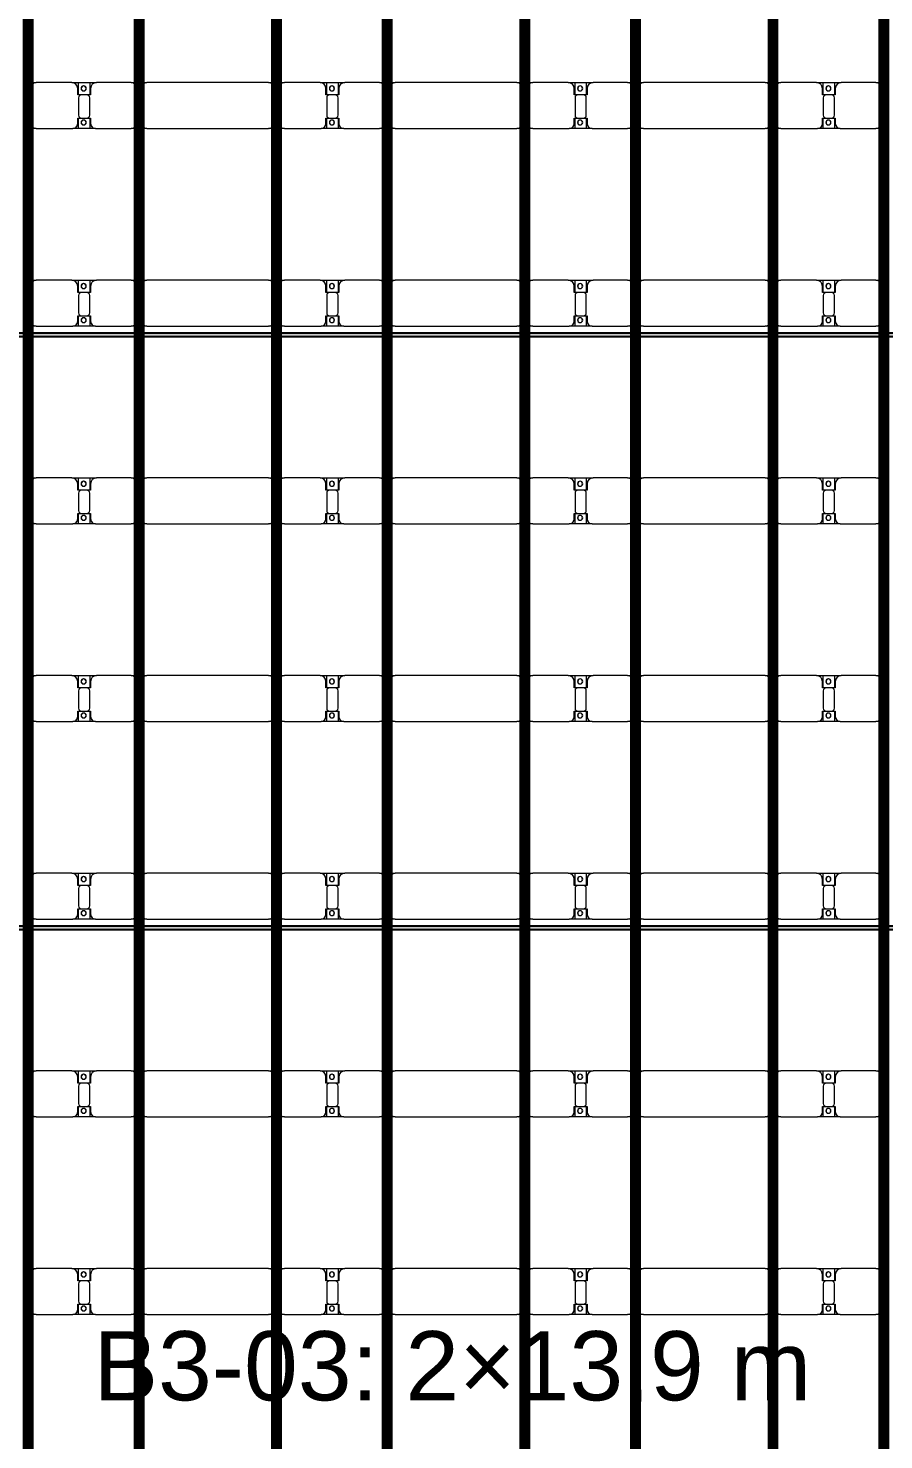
# Model space of a CAD drawing. Header units: millimetres. Extents: x 312848 to 517332, y -142134 to -35114.
# Drawn here: x 361675 to 370325, y -128827 to -114545 of the extents above; entities that cross this region are included whole.
import ezdxf

# ---------------------------------------------------------------- set-up
doc = ezdxf.new("R2010")
doc.units = ezdxf.units.MM
doc.layers.add('A-GENM', color=13, linetype='Continuous', lineweight=9)
doc.layers.add('S-BEAM', color=12, linetype='Continuous', lineweight=9)
doc.layers.add('GC-GHI CHU', color=2, linetype='Continuous')
doc.styles.add('GC_VN', font='arial.ttf')

# ---------------------------------------------------------------- blocks, each defined once
blk = doc.blocks.new('Dai phao do pin - DẢI PHAO ĐỠ PIN-V1-KHUNG KẾT CẤU BÈ PIN 3')
at = {"layer": 'A-GENM', "color": 7}
for p, q in [((33340, 242), (33400, 242)), ((33350, 192), (33350, -173)), ((33760, 242), (33400, 242)), ((33760, 242), (33942, 242)), ((33820, 118), (33820, 182)), ((33828, 242), (34010, 242)), ((33828, 118), (33828, 242)), ((33942, 242), (33942, 118)), ((33950, 182), (33950, 118)), ((34360, 242), (34010, 242)), ((34360, 242), (34420, 242)), ((34410, -173), (34410, 192)), ((34460, 242), (34520, 242)), ((34470, 192), (34470, -173)), ((35750, 242), (34520, 242)), ((35750, 242), (35810, 242)), ((35800, -173), (35800, 192)), ((35850, 242), (35910, 242)), ((35860, 192), (35860, -173)), ((36270, 242), (35910, 242)), ((36270, 242), (36452, 242)), ((36330, 118), (36330, 182)), ((36338, 242), (36520, 242)), ((36338, 118), (36338, 242)), ((36452, 242), (36452, 118)), ((36460, 182), (36460, 118)), ((36870, 242), (36520, 242)), ((36870, 242), (36930, 242)), ((36920, -173), (36920, 192)), ((36970, 242), (37030, 242)), ((36980, 192), (36980, -173)), ((38260, 242), (37030, 242)), ((38260, 242), (38320, 242)), ((38310, -173), (38310, 192)), ((38360, 242), (38420, 242)), ((38370, 192), (38370, -173)), ((38780, 242), (38420, 242)), ((38780, 242), (38962, 242)), ((38840, 118), (38840, 182)), ((38848, 242), (39030, 242)), ((38848, 118), (38848, 242)), ((38962, 242), (38962, 118)), ((38970, 182), (38970, 118)), ((39380, 242), (39030, 242)), ((39380, 242), (39440, 242)), ((39430, -173), (39430, 192)), ((39480, 242), (39540, 242)), ((39490, 192), (39490, -173)), ((40770, 242), (39540, 242)), ((40770, 242), (40830, 242)), ((40820, -173), (40820, 192)), ((40870, 242), (40930, 242)), ((40880, 192), (40880, -173)), ((41290, 242), (40930, 242)), ((41290, 242), (41472, 242)), ((41350, 118), (41350, 182)), ((41358, 242), (41540, 242)), ((41358, 118), (41358, 242)), ((41472, 242), (41472, 118)), ((41480, 182), (41480, 118)), ((41890, 242), (41540, 242)), ((41890, 242), (41950, 242)), ((41940, -173), (41940, 192)), ((33912, 118), (33820, 118)), ((33828, 88), (33828, -88)), ((33950, 118), (33858, 118)), ((33942, -88), (33942, 88)), ((36422, 118), (36330, 118)), ((36338, 88), (36338, -88)), ((36460, 118), (36368, 118)), ((36452, -88), (36452, 88)), ((38932, 118), (38840, 118)), ((38848, 88), (38848, -88)), ((38970, 118), (38878, 118)), ((38962, -88), (38962, 88)), ((41442, 118), (41350, 118)), ((41358, 88), (41358, -88)), ((41480, 118), (41388, 118)), ((41472, -88), (41472, 88)), ((33820, -173), (33820, -118)), ((33820, -118), (33912, -118)), ((33828, -223), (33828, -118)), ((33858, -118), (33950, -118)), ((33942, -118), (33942, -223)), ((33950, -118), (33950, -173)), ((36330, -173), (36330, -118)), ((36330, -118), (36422, -118)), ((36338, -223), (36338, -118)), ((36368, -118), (36460, -118)), ((36452, -118), (36452, -223)), ((36460, -118), (36460, -173)), ((38840, -173), (38840, -118)), ((38840, -118), (38932, -118)), ((38848, -223), (38848, -118)), ((38878, -118), (38970, -118)), ((38962, -118), (38962, -223)), ((38970, -118), (38970, -173)), ((41350, -173), (41350, -118)), ((41350, -118), (41442, -118)), ((41358, -223), (41358, -118)), ((41388, -118), (41480, -118)), ((41472, -118), (41472, -223)), ((41480, -118), (41480, -173)), ((33400, -223), (33340, -223)), ((33400, -223), (33770, -223)), ((33942, -223), (33770, -223)), ((34000, -223), (33828, -223)), ((34000, -223), (34360, -223)), ((34420, -223), (34360, -223)), ((34520, -223), (34460, -223)), ((34520, -223), (35750, -223)), ((35810, -223), (35750, -223)), ((35910, -223), (35850, -223)), ((35910, -223), (36280, -223)), ((36452, -223), (36280, -223)), ((36510, -223), (36338, -223)), ((36510, -223), (36870, -223)), ((36930, -223), (36870, -223)), ((37030, -223), (36970, -223)), ((37030, -223), (38260, -223)), ((38320, -223), (38260, -223)), ((38420, -223), (38360, -223)), ((38420, -223), (38790, -223)), ((38962, -223), (38790, -223)), ((39020, -223), (38848, -223)), ((39020, -223), (39380, -223)), ((39440, -223), (39380, -223)), ((39540, -223), (39480, -223)), ((39540, -223), (40770, -223)), ((40830, -223), (40770, -223)), ((40930, -223), (40870, -223)), ((40930, -223), (41300, -223)), ((41472, -223), (41300, -223)), ((41530, -223), (41358, -223)), ((41530, -223), (41890, -223)), ((41950, -223), (41890, -223))]:
    blk.add_line(p, q, dxfattribs=at)
for centre, radius, start, end in [((33400, 192), 50, 90, 180), ((33400, 192), 50, 135, 180), ((33760, 182), 60, 360, 90), ((33760, 182), 60, 360, 30), ((33879, 183), 25, 0, 180), ((33879, 183), 25, 180, 0), ((33881, 183), 25, 360, 180), ((33881, 183), 25, 180, 0), ((34010, 182), 60, 90, 180), ((34010, 182), 60, 150, 180), ((34360, 192), 50, 0, 90), ((34360, 192), 50, 0, 45), ((34520, 192), 50, 90, 180), ((34520, 192), 50, 105, 180), ((35750, 192), 50, 360, 90), ((35750, 192), 50, 15, 90), ((35910, 192), 50, 90, 180), ((35910, 192), 50, 135, 180), ((36270, 182), 60, 360, 90), ((36270, 182), 60, 360, 30), ((36389, 183), 25, 360, 180), ((36389, 183), 25, 180, 360), ((36391, 183), 25, 0, 180), ((36391, 183), 25, 180, 0), ((36520, 182), 60, 90, 180), ((36520, 182), 60, 150, 180), ((36870, 192), 50, 0, 90), ((36870, 192), 50, 0, 45), ((37030, 192), 50, 90, 180), ((37030, 192), 50, 105, 180), ((38260, 192), 50, 0, 90), ((38260, 192), 50, 15, 90), ((38420, 192), 50, 90, 180), ((38420, 192), 50, 135, 180), ((38780, 182), 60, 0, 90), ((38780, 182), 60, 0, 30), ((38899, 183), 25, 0, 180), ((38899, 183), 25, 180, 0), ((38901, 183), 25, 0, 180), ((38901, 183), 25, 180, 0), ((39030, 182), 60, 90, 180), ((39030, 182), 60, 150, 180), ((39380, 192), 50, 0, 90), ((39380, 192), 50, 0, 45), ((39540, 192), 50, 90, 180), ((39540, 192), 50, 105, 180), ((40770, 192), 50, 360, 90), ((40770, 192), 50, 15, 90), ((40930, 192), 50, 90, 180), ((40930, 192), 50, 140.6101, 180), ((41290, 182), 60, 360, 90), ((41290, 182), 60, 360, 30), ((41409, 183), 25, 360, 180), ((41409, 183), 25, 180, 0), ((41411, 183), 25, 0, 180), ((41411, 183), 25, 180, 0), ((41540, 182), 60, 90, 180), ((41540, 182), 60, 150, 180), ((41890, 192), 50, 0, 90), ((41890, 192), 50, 0, 45), ((33858, 88), 30, 90, 180), ((33912, 88), 30, 360, 90), ((36368, 88), 30, 90, 180), ((36422, 88), 30, 0, 90), ((38878, 88), 30, 90, 180), ((38932, 88), 30, 0, 90), ((41388, 88), 30, 90, 180), ((41442, 88), 30, 360, 90), ((33858, -88), 30, 180, 270), ((33879, -162), 25, 360, 180), ((33881, -162), 25, 360, 180), ((33912, -88), 30, 270, 360), ((36368, -88), 30, 180, 270), ((36389, -162), 25, 360, 180), ((36391, -162), 25, 0, 180), ((36422, -88), 30, 270, 360), ((38878, -88), 30, 180, 270), ((38899, -162), 25, 0, 180), ((38901, -162), 25, 0, 180), ((38932, -88), 30, 270, 360), ((41388, -88), 30, 180, 270), ((41409, -162), 25, 360, 180), ((41411, -162), 25, 0, 180), ((41442, -88), 30, 270, 0), ((33400, -173), 50, 180, 270), ((33400, -173), 50, 180, 225), ((33770, -173), 50, 270, 360), ((33770, -173), 50, 315, 360), ((33879, -162), 25, 180, 0), ((33881, -162), 25, 180, 0), ((34000, -173), 50, 180, 270), ((34000, -173), 50, 180, 225), ((34360, -173), 50, 270, 360), ((34360, -173), 50, 315, 360), ((34520, -173), 50, 180, 270), ((34520, -173), 50, 180, 270), ((35750, -173), 50, 270, 360), ((35750, -173), 50, 285, 360), ((35910, -173), 50, 180, 270), ((35910, -173), 50, 180, 225), ((36280, -173), 50, 270, 0), ((36280, -173), 50, 315, 0), ((36389, -162), 25, 180, 0), ((36391, -162), 25, 180, 0), ((36510, -173), 50, 180, 270), ((36510, -173), 50, 180, 225), ((36870, -173), 50, 270, 0), ((36870, -173), 50, 315, 0), ((37030, -173), 50, 180, 270), ((37030, -173), 50, 180, 270), ((38260, -173), 50, 270, 0), ((38260, -173), 50, 285, 0), ((38420, -173), 50, 180, 270), ((38420, -173), 50, 180, 225), ((38790, -173), 50, 270, 0), ((38790, -173), 50, 315, 0), ((38899, -162), 25, 180, 0), ((38901, -162), 25, 180, 0), ((39020, -173), 50, 180, 270), ((39020, -173), 50, 180, 225), ((39380, -173), 50, 270, 0), ((39380, -173), 50, 315, 0), ((39540, -173), 50, 180, 270), ((39540, -173), 50, 180, 270), ((40770, -173), 50, 270, 0), ((40770, -173), 50, 285, 0), ((40930, -173), 50, 180, 270), ((40930, -173), 50, 180, 219.3899), ((41300, -173), 50, 270, 0), ((41300, -173), 50, 315, 360), ((41409, -162), 25, 180, 360), ((41411, -162), 25, 180, 0), ((41530, -173), 50, 180, 270), ((41530, -173), 50, 180, 225), ((41890, -173), 50, 270, 360), ((41890, -173), 50, 315, 360)]:
    blk.add_arc(centre, radius, start, end, dxfattribs=at)
blk = doc.blocks.new('Dai phao do pin - DẢI PHAO ĐỠ PIN-V2-KHUNG KẾT CẤU BÈ PIN 3')
at = {"layer": 'A-GENM', "color": 7}
for p, q in [((33340, 242), (33400, 242)), ((33350, 192), (33350, -173)), ((33760, 242), (33400, 242)), ((33760, 242), (33942, 242)), ((33820, 118), (33820, 182)), ((33828, 242), (34010, 242)), ((33828, 118), (33828, 242)), ((33942, 242), (33942, 118)), ((33950, 182), (33950, 118)), ((34360, 242), (34010, 242)), ((34360, 242), (34420, 242)), ((34410, -173), (34410, 192)), ((34460, 242), (34520, 242)), ((34470, 192), (34470, -173)), ((35750, 242), (34520, 242)), ((35750, 242), (35810, 242)), ((35800, -173), (35800, 192)), ((35850, 242), (35910, 242)), ((35860, 192), (35860, -173)), ((36270, 242), (35910, 242)), ((36270, 242), (36452, 242)), ((36330, 118), (36330, 182)), ((36338, 242), (36520, 242)), ((36338, 118), (36338, 242)), ((36452, 242), (36452, 118)), ((36460, 182), (36460, 118)), ((36870, 242), (36520, 242)), ((36870, 242), (36930, 242)), ((36920, -173), (36920, 192)), ((36970, 242), (37030, 242)), ((36980, 192), (36980, -173)), ((38260, 242), (37030, 242)), ((38260, 242), (38320, 242)), ((38310, -173), (38310, 192)), ((38360, 242), (38420, 242)), ((38370, 192), (38370, -173)), ((38780, 242), (38420, 242)), ((38780, 242), (38962, 242)), ((38840, 118), (38840, 182)), ((38848, 242), (39030, 242)), ((38848, 118), (38848, 242)), ((38962, 242), (38962, 118)), ((38970, 182), (38970, 118)), ((39380, 242), (39030, 242)), ((39380, 242), (39440, 242)), ((39430, -173), (39430, 192)), ((39480, 242), (39540, 242)), ((39490, 192), (39490, -173)), ((40770, 242), (39540, 242)), ((40770, 242), (40830, 242)), ((40820, -173), (40820, 192)), ((40870, 242), (40930, 242)), ((40880, 192), (40880, -173)), ((41290, 242), (40930, 242)), ((41290, 242), (41472, 242)), ((41350, 118), (41350, 182)), ((41358, 242), (41540, 242)), ((41358, 118), (41358, 242)), ((41472, 242), (41472, 118)), ((41480, 182), (41480, 118)), ((41890, 242), (41540, 242)), ((41890, 242), (41950, 242)), ((41940, -173), (41940, 192)), ((33912, 118), (33820, 118)), ((33828, 88), (33828, -88)), ((33950, 118), (33858, 118)), ((33942, -88), (33942, 88)), ((36422, 118), (36330, 118)), ((36338, 88), (36338, -88)), ((36460, 118), (36368, 118)), ((36452, -88), (36452, 88)), ((38932, 118), (38840, 118)), ((38848, 88), (38848, -88)), ((38970, 118), (38878, 118)), ((38962, -88), (38962, 88)), ((41442, 118), (41350, 118)), ((41358, 88), (41358, -88)), ((41480, 118), (41388, 118)), ((41472, -88), (41472, 88)), ((33820, -173), (33820, -118)), ((33820, -118), (33912, -118)), ((33828, -223), (33828, -118)), ((33858, -118), (33950, -118)), ((33942, -118), (33942, -223)), ((33950, -118), (33950, -173)), ((36330, -173), (36330, -118)), ((36330, -118), (36422, -118)), ((36338, -223), (36338, -118)), ((36368, -118), (36460, -118)), ((36452, -118), (36452, -223)), ((36460, -118), (36460, -173)), ((38840, -173), (38840, -118)), ((38840, -118), (38932, -118)), ((38848, -223), (38848, -118)), ((38878, -118), (38970, -118)), ((38962, -118), (38962, -223)), ((38970, -118), (38970, -173)), ((41350, -173), (41350, -118)), ((41350, -118), (41442, -118)), ((41358, -223), (41358, -118)), ((41388, -118), (41480, -118)), ((41472, -118), (41472, -223)), ((41480, -118), (41480, -173)), ((33400, -223), (33340, -223)), ((33400, -223), (33770, -223)), ((33942, -223), (33770, -223)), ((34000, -223), (33828, -223)), ((34000, -223), (34360, -223)), ((34420, -223), (34360, -223)), ((34520, -223), (34460, -223)), ((34520, -223), (35750, -223)), ((35810, -223), (35750, -223)), ((35910, -223), (35850, -223)), ((35910, -223), (36280, -223)), ((36452, -223), (36280, -223)), ((36510, -223), (36338, -223)), ((36510, -223), (36870, -223)), ((36930, -223), (36870, -223)), ((37030, -223), (36970, -223)), ((37030, -223), (38260, -223)), ((38320, -223), (38260, -223)), ((38420, -223), (38360, -223)), ((38420, -223), (38790, -223)), ((38962, -223), (38790, -223)), ((39020, -223), (38848, -223)), ((39020, -223), (39380, -223)), ((39440, -223), (39380, -223)), ((39540, -223), (39480, -223)), ((39540, -223), (40770, -223)), ((40830, -223), (40770, -223)), ((40930, -223), (40870, -223)), ((40930, -223), (41300, -223)), ((41472, -223), (41300, -223)), ((41530, -223), (41358, -223)), ((41530, -223), (41890, -223)), ((41950, -223), (41890, -223))]:
    blk.add_line(p, q, dxfattribs=at)
for centre, radius, start, end in [((33400, 192), 50, 90, 180), ((33400, 192), 50, 135, 180), ((33760, 182), 60, 360, 90), ((33760, 182), 60, 360, 28.8526), ((33879, 183), 25, 0, 180), ((33879, 183), 25, 180, 0), ((33881, 183), 25, 360, 180), ((33881, 183), 25, 180, 0), ((34010, 182), 60, 90, 180), ((34010, 182), 60, 151.1474, 180), ((34360, 192), 50, 0, 90), ((34360, 192), 50, 0, 45), ((34520, 192), 50, 90, 180), ((34520, 192), 50, 105, 180), ((35750, 192), 50, 360, 90), ((35750, 192), 50, 15, 90), ((35910, 192), 50, 90, 180), ((35910, 192), 50, 135, 180), ((36270, 182), 60, 360, 90), ((36270, 182), 60, 360, 28.8526), ((36389, 183), 25, 360, 180), ((36389, 183), 25, 180, 360), ((36391, 183), 25, 0, 180), ((36391, 183), 25, 180, 0), ((36520, 182), 60, 90, 180), ((36520, 182), 60, 151.1474, 180), ((36870, 192), 50, 0, 90), ((36870, 192), 50, 0, 45), ((37030, 192), 50, 90, 180), ((37030, 192), 50, 105, 180), ((38260, 192), 50, 0, 90), ((38260, 192), 50, 15, 90), ((38420, 192), 50, 90, 180), ((38420, 192), 50, 135, 180), ((38780, 182), 60, 0, 90), ((38780, 182), 60, 0, 28.8526), ((38899, 183), 25, 0, 180), ((38899, 183), 25, 180, 0), ((38901, 183), 25, 0, 180), ((38901, 183), 25, 180, 0), ((39030, 182), 60, 90, 180), ((39030, 182), 60, 151.1474, 180), ((39380, 192), 50, 0, 90), ((39380, 192), 50, 0, 45), ((39540, 192), 50, 90, 180), ((39540, 192), 50, 105, 180), ((40770, 192), 50, 360, 90), ((40770, 192), 50, 15, 90), ((40930, 192), 50, 90, 180), ((40930, 192), 50, 140.6101, 180), ((41290, 182), 60, 360, 90), ((41290, 182), 60, 360, 28.8526), ((41409, 183), 25, 360, 180), ((41409, 183), 25, 180, 0), ((41411, 183), 25, 0, 180), ((41411, 183), 25, 180, 0), ((41540, 182), 60, 90, 180), ((41540, 182), 60, 151.1474, 180), ((41890, 192), 50, 0, 90), ((41890, 192), 50, 0, 45), ((33858, 88), 30, 90, 180), ((33912, 88), 30, 360, 90), ((36368, 88), 30, 90, 180), ((36422, 88), 30, 0, 90), ((38878, 88), 30, 90, 180), ((38932, 88), 30, 0, 90), ((41388, 88), 30, 90, 180), ((41442, 88), 30, 360, 90), ((33858, -88), 30, 180, 270), ((33879, -162), 25, 360, 180), ((33881, -162), 25, 360, 180), ((33912, -88), 30, 270, 360), ((36368, -88), 30, 180, 270), ((36389, -162), 25, 360, 180), ((36391, -162), 25, 0, 180), ((36422, -88), 30, 270, 360), ((38878, -88), 30, 180, 270), ((38899, -162), 25, 0, 180), ((38901, -162), 25, 0, 180), ((38932, -88), 30, 270, 360), ((41388, -88), 30, 180, 270), ((41409, -162), 25, 360, 180), ((41411, -162), 25, 0, 180), ((41442, -88), 30, 270, 0), ((33400, -173), 50, 180, 270), ((33400, -173), 50, 180, 225), ((33770, -173), 50, 270, 360), ((33770, -173), 50, 315, 360), ((33879, -162), 25, 180, 0), ((33881, -162), 25, 180, 0), ((34000, -173), 50, 180, 270), ((34000, -173), 50, 180, 225), ((34360, -173), 50, 270, 360), ((34360, -173), 50, 315, 360), ((34520, -173), 50, 180, 270), ((34520, -173), 50, 180, 270), ((35750, -173), 50, 270, 360), ((35750, -173), 50, 285, 360), ((35910, -173), 50, 180, 270), ((35910, -173), 50, 180, 225), ((36280, -173), 50, 270, 0), ((36280, -173), 50, 315, 0), ((36389, -162), 25, 180, 0), ((36391, -162), 25, 180, 0), ((36510, -173), 50, 180, 270), ((36510, -173), 50, 180, 225), ((36870, -173), 50, 270, 0), ((36870, -173), 50, 315, 0), ((37030, -173), 50, 180, 270), ((37030, -173), 50, 180, 270), ((38260, -173), 50, 270, 0), ((38260, -173), 50, 285, 0), ((38420, -173), 50, 180, 270), ((38420, -173), 50, 180, 225), ((38790, -173), 50, 270, 0), ((38790, -173), 50, 315, 0), ((38899, -162), 25, 180, 0), ((38901, -162), 25, 180, 0), ((39020, -173), 50, 180, 270), ((39020, -173), 50, 180, 225), ((39380, -173), 50, 270, 0), ((39380, -173), 50, 315, 0), ((39540, -173), 50, 180, 270), ((39540, -173), 50, 180, 270), ((40770, -173), 50, 270, 0), ((40770, -173), 50, 285, 0), ((40930, -173), 50, 180, 270), ((40930, -173), 50, 180, 219.3899), ((41300, -173), 50, 270, 0), ((41300, -173), 50, 315, 360), ((41409, -162), 25, 180, 360), ((41411, -162), 25, 180, 0), ((41530, -173), 50, 180, 270), ((41530, -173), 50, 180, 225), ((41890, -173), 50, 270, 360), ((41890, -173), 50, 315, 360)]:
    blk.add_arc(centre, radius, start, end, dxfattribs=at)
blk = doc.blocks.new('Dai phao do pin - DẢI PHAO ĐỠ PIN-67477-KHUNG KẾT CẤU BÈ PIN 3')
at = {"layer": 'A-GENM', "color": 7}
for p, q in [((33340, 242), (33400, 242)), ((33350, 192), (33350, -173)), ((33760, 242), (33400, 242)), ((33760, 242), (33942, 242)), ((33820, 118), (33820, 182)), ((33828, 242), (34010, 242)), ((33828, 118), (33828, 242)), ((33942, 242), (33942, 118)), ((33950, 182), (33950, 118)), ((34360, 242), (34010, 242)), ((34360, 242), (34420, 242)), ((34410, -173), (34410, 192)), ((34460, 242), (34520, 242)), ((34470, 192), (34470, -173)), ((35750, 242), (34520, 242)), ((35750, 242), (35810, 242)), ((35800, -173), (35800, 192)), ((35850, 242), (35910, 242)), ((35860, 192), (35860, -173)), ((36270, 242), (35910, 242)), ((36270, 242), (36452, 242)), ((36330, 118), (36330, 182)), ((36338, 242), (36520, 242)), ((36338, 118), (36338, 242)), ((36452, 242), (36452, 118)), ((36460, 182), (36460, 118)), ((36870, 242), (36520, 242)), ((36870, 242), (36930, 242)), ((36920, -173), (36920, 192)), ((36970, 242), (37030, 242)), ((36980, 192), (36980, -173)), ((38260, 242), (37030, 242)), ((38260, 242), (38320, 242)), ((38310, -173), (38310, 192)), ((38360, 242), (38420, 242)), ((38370, 192), (38370, -173)), ((38780, 242), (38420, 242)), ((38780, 242), (38962, 242)), ((38840, 118), (38840, 182)), ((38848, 242), (39030, 242)), ((38848, 118), (38848, 242)), ((38962, 242), (38962, 118)), ((38970, 182), (38970, 118)), ((39380, 242), (39030, 242)), ((39380, 242), (39440, 242)), ((39430, -173), (39430, 192)), ((39480, 242), (39540, 242)), ((39490, 192), (39490, -173)), ((40770, 242), (39540, 242)), ((40770, 242), (40830, 242)), ((40820, -173), (40820, 192)), ((40870, 242), (40930, 242)), ((40880, 192), (40880, -173)), ((41290, 242), (40930, 242)), ((41290, 242), (41472, 242)), ((41350, 118), (41350, 182)), ((41358, 242), (41540, 242)), ((41358, 118), (41358, 242)), ((41472, 242), (41472, 118)), ((41480, 182), (41480, 118)), ((41890, 242), (41540, 242)), ((41890, 242), (41950, 242)), ((41940, -173), (41940, 192)), ((33912, 118), (33820, 118)), ((33828, 88), (33828, -88)), ((33950, 118), (33858, 118)), ((33942, -88), (33942, 88)), ((36422, 118), (36330, 118)), ((36338, 88), (36338, -88)), ((36460, 118), (36368, 118)), ((36452, -88), (36452, 88)), ((38932, 118), (38840, 118)), ((38848, 88), (38848, -88)), ((38970, 118), (38878, 118)), ((38962, -88), (38962, 88)), ((41442, 118), (41350, 118)), ((41358, 88), (41358, -88)), ((41480, 118), (41388, 118)), ((41472, -88), (41472, 88)), ((33820, -173), (33820, -118)), ((33820, -118), (33912, -118)), ((33828, -223), (33828, -118)), ((33858, -118), (33950, -118)), ((33942, -118), (33942, -223)), ((33950, -118), (33950, -173)), ((36330, -173), (36330, -118)), ((36330, -118), (36422, -118)), ((36338, -223), (36338, -118)), ((36368, -118), (36460, -118)), ((36452, -118), (36452, -223)), ((36460, -118), (36460, -173)), ((38840, -173), (38840, -118)), ((38840, -118), (38932, -118)), ((38848, -223), (38848, -118)), ((38878, -118), (38970, -118)), ((38962, -118), (38962, -223)), ((38970, -118), (38970, -173)), ((41350, -173), (41350, -118)), ((41350, -118), (41442, -118)), ((41358, -223), (41358, -118)), ((41388, -118), (41480, -118)), ((41472, -118), (41472, -223)), ((41480, -118), (41480, -173)), ((33400, -223), (33340, -223)), ((33400, -223), (33770, -223)), ((33942, -223), (33770, -223)), ((34000, -223), (33828, -223)), ((34000, -223), (34360, -223)), ((34420, -223), (34360, -223)), ((34520, -223), (34460, -223)), ((34520, -223), (35750, -223)), ((35810, -223), (35750, -223)), ((35910, -223), (35850, -223)), ((35910, -223), (36280, -223)), ((36452, -223), (36280, -223)), ((36510, -223), (36338, -223)), ((36510, -223), (36870, -223)), ((36930, -223), (36870, -223)), ((37030, -223), (36970, -223)), ((37030, -223), (38260, -223)), ((38320, -223), (38260, -223)), ((38420, -223), (38360, -223)), ((38420, -223), (38790, -223)), ((38962, -223), (38790, -223)), ((39020, -223), (38848, -223)), ((39020, -223), (39380, -223)), ((39440, -223), (39380, -223)), ((39540, -223), (39480, -223)), ((39540, -223), (40770, -223)), ((40830, -223), (40770, -223)), ((40930, -223), (40870, -223)), ((40930, -223), (41300, -223)), ((41472, -223), (41300, -223)), ((41530, -223), (41358, -223)), ((41530, -223), (41890, -223)), ((41950, -223), (41890, -223))]:
    blk.add_line(p, q, dxfattribs=at)
for centre, radius, start, end in [((33400, 192), 50, 90, 180), ((33400, 192), 50, 135, 180), ((33760, 182), 60, 360, 90), ((33760, 182), 60, 360, 30), ((33879, 183), 25, 0, 180), ((33879, 183), 25, 180, 0), ((33881, 183), 25, 360, 180), ((33881, 183), 25, 180, 0), ((34010, 182), 60, 90, 180), ((34010, 182), 60, 150, 180), ((34360, 192), 50, 0, 90), ((34360, 192), 50, 0, 45), ((34520, 192), 50, 90, 180), ((34520, 192), 50, 105, 180), ((35750, 192), 50, 360, 90), ((35750, 192), 50, 15, 90), ((35910, 192), 50, 90, 180), ((35910, 192), 50, 135, 180), ((36270, 182), 60, 360, 90), ((36270, 182), 60, 360, 30), ((36389, 183), 25, 360, 180), ((36389, 183), 25, 180, 360), ((36391, 183), 25, 0, 180), ((36391, 183), 25, 180, 0), ((36520, 182), 60, 90, 180), ((36520, 182), 60, 150, 180), ((36870, 192), 50, 0, 90), ((36870, 192), 50, 0, 45), ((37030, 192), 50, 90, 180), ((37030, 192), 50, 105, 180), ((38260, 192), 50, 0, 90), ((38260, 192), 50, 15, 90), ((38420, 192), 50, 90, 180), ((38420, 192), 50, 135, 180), ((38780, 182), 60, 0, 90), ((38780, 182), 60, 0, 30), ((38899, 183), 25, 0, 180), ((38899, 183), 25, 180, 0), ((38901, 183), 25, 0, 180), ((38901, 183), 25, 180, 0), ((39030, 182), 60, 90, 180), ((39030, 182), 60, 150, 180), ((39380, 192), 50, 0, 90), ((39380, 192), 50, 0, 45), ((39540, 192), 50, 90, 180), ((39540, 192), 50, 105, 180), ((40770, 192), 50, 360, 90), ((40770, 192), 50, 15, 90), ((40930, 192), 50, 90, 180), ((40930, 192), 50, 140.6101, 180), ((41290, 182), 60, 360, 90), ((41290, 182), 60, 360, 30), ((41409, 183), 25, 360, 180), ((41409, 183), 25, 180, 0), ((41411, 183), 25, 0, 180), ((41411, 183), 25, 180, 0), ((41540, 182), 60, 90, 180), ((41540, 182), 60, 150, 180), ((41890, 192), 50, 0, 90), ((41890, 192), 50, 0, 45), ((33858, 88), 30, 90, 180), ((33912, 88), 30, 360, 90), ((36368, 88), 30, 90, 180), ((36422, 88), 30, 0, 90), ((38878, 88), 30, 90, 180), ((38932, 88), 30, 0, 90), ((41388, 88), 30, 90, 180), ((41442, 88), 30, 360, 90), ((33858, -88), 30, 180, 270), ((33879, -162), 25, 360, 180), ((33881, -162), 25, 360, 180), ((33912, -88), 30, 270, 360), ((36368, -88), 30, 180, 270), ((36389, -162), 25, 360, 180), ((36391, -162), 25, 0, 180), ((36422, -88), 30, 270, 360), ((38878, -88), 30, 180, 270), ((38899, -162), 25, 0, 180), ((38901, -162), 25, 0, 180), ((38932, -88), 30, 270, 360), ((41388, -88), 30, 180, 270), ((41409, -162), 25, 360, 180), ((41411, -162), 25, 0, 180), ((41442, -88), 30, 270, 0), ((33400, -173), 50, 180, 270), ((33400, -173), 50, 180, 225), ((33770, -173), 50, 270, 360), ((33770, -173), 50, 315, 360), ((33879, -162), 25, 180, 0), ((33881, -162), 25, 180, 0), ((34000, -173), 50, 180, 270), ((34000, -173), 50, 180, 225), ((34360, -173), 50, 270, 360), ((34360, -173), 50, 315, 360), ((34520, -173), 50, 180, 270), ((34520, -173), 50, 180, 270), ((35750, -173), 50, 270, 360), ((35750, -173), 50, 285, 360), ((35910, -173), 50, 180, 270), ((35910, -173), 50, 180, 225), ((36280, -173), 50, 270, 0), ((36280, -173), 50, 315, 0), ((36389, -162), 25, 180, 0), ((36391, -162), 25, 180, 0), ((36510, -173), 50, 180, 270), ((36510, -173), 50, 180, 225), ((36870, -173), 50, 270, 0), ((36870, -173), 50, 315, 0), ((37030, -173), 50, 180, 270), ((37030, -173), 50, 180, 270), ((38260, -173), 50, 270, 0), ((38260, -173), 50, 285, 0), ((38420, -173), 50, 180, 270), ((38420, -173), 50, 180, 225), ((38790, -173), 50, 270, 0), ((38790, -173), 50, 315, 0), ((38899, -162), 25, 180, 0), ((38901, -162), 25, 180, 0), ((39020, -173), 50, 180, 270), ((39020, -173), 50, 180, 225), ((39380, -173), 50, 270, 0), ((39380, -173), 50, 315, 0), ((39540, -173), 50, 180, 270), ((39540, -173), 50, 180, 270), ((40770, -173), 50, 270, 0), ((40770, -173), 50, 285, 0), ((40930, -173), 50, 180, 270), ((40930, -173), 50, 180, 219.3899), ((41300, -173), 50, 270, 0), ((41300, -173), 50, 315, 360), ((41409, -162), 25, 180, 360), ((41411, -162), 25, 180, 0), ((41530, -173), 50, 180, 270), ((41530, -173), 50, 180, 225), ((41890, -173), 50, 270, 360), ((41890, -173), 50, 315, 360)]:
    blk.add_arc(centre, radius, start, end, dxfattribs=at)
blk = doc.blocks.new('Dai phao do pin - DẢI PHAO ĐỠ PIN-V3-KHUNG KẾT CẤU BÈ PIN 3')
at = {"layer": 'A-GENM', "color": 7}
for p, q in [((33340, 242), (33400, 242)), ((33350, 192), (33350, -173)), ((33760, 242), (33400, 242)), ((33760, 242), (33942, 242)), ((33820, 118), (33820, 182)), ((33828, 242), (34010, 242)), ((33828, 118), (33828, 242)), ((33942, 242), (33942, 118)), ((33950, 182), (33950, 118)), ((34360, 242), (34010, 242)), ((34360, 242), (34420, 242)), ((34410, -173), (34410, 192)), ((34460, 242), (34520, 242)), ((34470, 192), (34470, -173)), ((35750, 242), (34520, 242)), ((35750, 242), (35810, 242)), ((35800, -173), (35800, 192)), ((35850, 242), (35910, 242)), ((35860, 192), (35860, -173)), ((36270, 242), (35910, 242)), ((36270, 242), (36452, 242)), ((36330, 118), (36330, 182)), ((36338, 242), (36520, 242)), ((36338, 118), (36338, 242)), ((36452, 242), (36452, 118)), ((36460, 182), (36460, 118)), ((36870, 242), (36520, 242)), ((36870, 242), (36930, 242)), ((36920, -173), (36920, 192)), ((36970, 242), (37030, 242)), ((36980, 192), (36980, -173)), ((38260, 242), (37030, 242)), ((38260, 242), (38320, 242)), ((38310, -173), (38310, 192)), ((38360, 242), (38420, 242)), ((38370, 192), (38370, -173)), ((38780, 242), (38420, 242)), ((38780, 242), (38962, 242)), ((38840, 118), (38840, 182)), ((38848, 242), (39030, 242)), ((38848, 118), (38848, 242)), ((38962, 242), (38962, 118)), ((38970, 182), (38970, 118)), ((39380, 242), (39030, 242)), ((39380, 242), (39440, 242)), ((39430, -173), (39430, 192)), ((39480, 242), (39540, 242)), ((39490, 192), (39490, -173)), ((40770, 242), (39540, 242)), ((40770, 242), (40830, 242)), ((40820, -173), (40820, 192)), ((40870, 242), (40930, 242)), ((40880, 192), (40880, -173)), ((41290, 242), (40930, 242)), ((41290, 242), (41472, 242)), ((41350, 118), (41350, 182)), ((41358, 242), (41540, 242)), ((41358, 118), (41358, 242)), ((41472, 242), (41472, 118)), ((41480, 182), (41480, 118)), ((41890, 242), (41540, 242)), ((41890, 242), (41950, 242)), ((41940, -173), (41940, 192)), ((33912, 118), (33820, 118)), ((33828, 88), (33828, -88)), ((33950, 118), (33858, 118)), ((33942, -88), (33942, 88)), ((36422, 118), (36330, 118)), ((36338, 88), (36338, -88)), ((36460, 118), (36368, 118)), ((36452, -88), (36452, 88)), ((38932, 118), (38840, 118)), ((38848, 88), (38848, -88)), ((38970, 118), (38878, 118)), ((38962, -88), (38962, 88)), ((41442, 118), (41350, 118)), ((41358, 88), (41358, -88)), ((41480, 118), (41388, 118)), ((41472, -88), (41472, 88)), ((33820, -173), (33820, -118)), ((33820, -118), (33912, -118)), ((33828, -223), (33828, -118)), ((33858, -118), (33950, -118)), ((33942, -118), (33942, -223)), ((33950, -118), (33950, -173)), ((36330, -173), (36330, -118)), ((36330, -118), (36422, -118)), ((36338, -223), (36338, -118)), ((36368, -118), (36460, -118)), ((36452, -118), (36452, -223)), ((36460, -118), (36460, -173)), ((38840, -173), (38840, -118)), ((38840, -118), (38932, -118)), ((38848, -223), (38848, -118)), ((38878, -118), (38970, -118)), ((38962, -118), (38962, -223)), ((38970, -118), (38970, -173)), ((41350, -173), (41350, -118)), ((41350, -118), (41442, -118)), ((41358, -223), (41358, -118)), ((41388, -118), (41480, -118)), ((41472, -118), (41472, -223)), ((41480, -118), (41480, -173)), ((33400, -223), (33340, -223)), ((33400, -223), (33770, -223)), ((33942, -223), (33770, -223)), ((34000, -223), (33828, -223)), ((34000, -223), (34360, -223)), ((34420, -223), (34360, -223)), ((34520, -223), (34460, -223)), ((34520, -223), (35750, -223)), ((35810, -223), (35750, -223)), ((35910, -223), (35850, -223)), ((35910, -223), (36280, -223)), ((36452, -223), (36280, -223)), ((36510, -223), (36338, -223)), ((36510, -223), (36870, -223)), ((36930, -223), (36870, -223)), ((37030, -223), (36970, -223)), ((37030, -223), (38260, -223)), ((38320, -223), (38260, -223)), ((38420, -223), (38360, -223)), ((38420, -223), (38790, -223)), ((38962, -223), (38790, -223)), ((39020, -223), (38848, -223)), ((39020, -223), (39380, -223)), ((39440, -223), (39380, -223)), ((39540, -223), (39480, -223)), ((39540, -223), (40770, -223)), ((40830, -223), (40770, -223)), ((40930, -223), (40870, -223)), ((40930, -223), (41300, -223)), ((41472, -223), (41300, -223)), ((41530, -223), (41358, -223)), ((41530, -223), (41890, -223)), ((41950, -223), (41890, -223))]:
    blk.add_line(p, q, dxfattribs=at)
for centre, radius, start, end in [((33400, 192), 50, 90, 180), ((33400, 192), 50, 135, 180), ((33760, 182), 60, 360, 90), ((33760, 182), 60, 360, 30), ((33879, 183), 25, 0, 180), ((33879, 183), 25, 180, 0), ((33881, 183), 25, 360, 180), ((33881, 183), 25, 180, 0), ((34010, 182), 60, 90, 180), ((34010, 182), 60, 150, 180), ((34360, 192), 50, 0, 90), ((34360, 192), 50, 0, 45), ((34520, 192), 50, 90, 180), ((34520, 192), 50, 105, 180), ((35750, 192), 50, 360, 90), ((35750, 192), 50, 15, 90), ((35910, 192), 50, 90, 180), ((35910, 192), 50, 135, 180), ((36270, 182), 60, 360, 90), ((36270, 182), 60, 360, 30), ((36389, 183), 25, 360, 180), ((36389, 183), 25, 180, 360), ((36391, 183), 25, 0, 180), ((36391, 183), 25, 180, 0), ((36520, 182), 60, 90, 180), ((36520, 182), 60, 150, 180), ((36870, 192), 50, 0, 90), ((36870, 192), 50, 0, 45), ((37030, 192), 50, 90, 180), ((37030, 192), 50, 105, 180), ((38260, 192), 50, 0, 90), ((38260, 192), 50, 15, 90), ((38420, 192), 50, 90, 180), ((38420, 192), 50, 135, 180), ((38780, 182), 60, 0, 90), ((38780, 182), 60, 0, 30), ((38899, 183), 25, 0, 180), ((38899, 183), 25, 180, 0), ((38901, 183), 25, 0, 180), ((38901, 183), 25, 180, 0), ((39030, 182), 60, 90, 180), ((39030, 182), 60, 150, 180), ((39380, 192), 50, 0, 90), ((39380, 192), 50, 0, 45), ((39540, 192), 50, 90, 180), ((39540, 192), 50, 105, 180), ((40770, 192), 50, 360, 90), ((40770, 192), 50, 15, 90), ((40930, 192), 50, 90, 180), ((40930, 192), 50, 140.6101, 180), ((41290, 182), 60, 360, 90), ((41290, 182), 60, 360, 30), ((41409, 183), 25, 360, 180), ((41409, 183), 25, 180, 0), ((41411, 183), 25, 0, 180), ((41411, 183), 25, 180, 0), ((41540, 182), 60, 90, 180), ((41540, 182), 60, 150, 180), ((41890, 192), 50, 0, 90), ((41890, 192), 50, 0, 45), ((33858, 88), 30, 90, 180), ((33912, 88), 30, 360, 90), ((36368, 88), 30, 90, 180), ((36422, 88), 30, 0, 90), ((38878, 88), 30, 90, 180), ((38932, 88), 30, 0, 90), ((41388, 88), 30, 90, 180), ((41442, 88), 30, 360, 90), ((33858, -88), 30, 180, 270), ((33879, -162), 25, 360, 180), ((33881, -162), 25, 360, 180), ((33912, -88), 30, 270, 360), ((36368, -88), 30, 180, 270), ((36389, -162), 25, 360, 180), ((36391, -162), 25, 0, 180), ((36422, -88), 30, 270, 360), ((38878, -88), 30, 180, 270), ((38899, -162), 25, 0, 180), ((38901, -162), 25, 0, 180), ((38932, -88), 30, 270, 360), ((41388, -88), 30, 180, 270), ((41409, -162), 25, 360, 180), ((41411, -162), 25, 0, 180), ((41442, -88), 30, 270, 0), ((33400, -173), 50, 180, 270), ((33400, -173), 50, 180, 225), ((33770, -173), 50, 270, 360), ((33770, -173), 50, 315, 360), ((33879, -162), 25, 180, 0), ((33881, -162), 25, 180, 0), ((34000, -173), 50, 180, 270), ((34000, -173), 50, 180, 225), ((34360, -173), 50, 270, 360), ((34360, -173), 50, 315, 360), ((34520, -173), 50, 180, 270), ((34520, -173), 50, 180, 270), ((35750, -173), 50, 270, 360), ((35750, -173), 50, 285, 360), ((35910, -173), 50, 180, 270), ((35910, -173), 50, 180, 225), ((36280, -173), 50, 270, 0), ((36280, -173), 50, 315, 0), ((36389, -162), 25, 180, 0), ((36391, -162), 25, 180, 0), ((36510, -173), 50, 180, 270), ((36510, -173), 50, 180, 225), ((36870, -173), 50, 270, 0), ((36870, -173), 50, 315, 0), ((37030, -173), 50, 180, 270), ((37030, -173), 50, 180, 270), ((38260, -173), 50, 270, 0), ((38260, -173), 50, 285, 0), ((38420, -173), 50, 180, 270), ((38420, -173), 50, 180, 225), ((38790, -173), 50, 270, 0), ((38790, -173), 50, 315, 0), ((38899, -162), 25, 180, 0), ((38901, -162), 25, 180, 0), ((39020, -173), 50, 180, 270), ((39020, -173), 50, 180, 225), ((39380, -173), 50, 270, 0), ((39380, -173), 50, 315, 0), ((39540, -173), 50, 180, 270), ((39540, -173), 50, 180, 270), ((40770, -173), 50, 270, 0), ((40770, -173), 50, 285, 0), ((40930, -173), 50, 180, 270), ((40930, -173), 50, 180, 219.3899), ((41300, -173), 50, 270, 0), ((41300, -173), 50, 315, 360), ((41409, -162), 25, 180, 360), ((41411, -162), 25, 180, 0), ((41530, -173), 50, 180, 270), ((41530, -173), 50, 180, 225), ((41890, -173), 50, 270, 360), ((41890, -173), 50, 315, 360)]:
    blk.add_arc(centre, radius, start, end, dxfattribs=at)
blk = doc.blocks.new('Dầm C52 - Dầm C52-V13-KHUNG KẾT CẤU BÈ PIN 3')
at = {"layer": 'S-BEAM', "lineweight": 140}
blk.add_hatch(color=1, dxfattribs=at).paths.add_polyline_path([(-45616, 20), (-45616, -20), (45616, -20), (45616, 20), (-45569, 20)])
at = {"layer": 'S-BEAM', "color": 1, "lineweight": 140}
for p, q in [((-45616, 20), (45616, 20)), ((45616, -20), (-45616, -20))]:
    blk.add_line(p, q, dxfattribs=at)
blk = doc.blocks.new('Dầm C52 - Hộp 40x60-V18-KHUNG KẾT CẤU BÈ PIN 3')
at = {"layer": 'S-BEAM', "lineweight": 25}
blk.add_hatch(color=4, dxfattribs=at).paths.add_polyline_path([(55975, -20), (55975, 20), (-55975, 20), (-55975, -20), (55936, -20)])
at = {"layer": 'S-BEAM', "color": 4, "lineweight": 25}
for p, q in [((-55975, 20), (55975, 20)), ((55975, -20), (-55975, -20))]:
    blk.add_line(p, q, dxfattribs=at)
blk = doc.blocks.new('be pin 3_rvt-1-KHUNG KẾT CẤU BÈ PIN 3')
at = {"layer": 'A-GENM', "color": 4, "lineweight": 25}
for name, p in [('Dai phao do pin - DẢI PHAO ĐỠ PIN-V3-KHUNG KẾT CẤU BÈ PIN 3', (328355, -115337)), ('Dai phao do pin - DẢI PHAO ĐỠ PIN-V1-KHUNG KẾT CẤU BÈ PIN 3', (328355, -117337)), ('Dai phao do pin - DẢI PHAO ĐỠ PIN-67477-KHUNG KẾT CẤU BÈ PIN 3', (328355, -119337)), ('Dai phao do pin - DẢI PHAO ĐỠ PIN-V1-KHUNG KẾT CẤU BÈ PIN 3', (328355, -121337)), ('Dai phao do pin - DẢI PHAO ĐỠ PIN-67477-KHUNG KẾT CẤU BÈ PIN 3', (328355, -123337)), ('Dai phao do pin - DẢI PHAO ĐỠ PIN-V2-KHUNG KẾT CẤU BÈ PIN 3', (328355, -125337)), ('Dai phao do pin - DẢI PHAO ĐỠ PIN-V1-KHUNG KẾT CẤU BÈ PIN 3', (328355, -127337))]:
    blk.add_blockref(name, p, dxfattribs=at)
at = {"layer": 'S-BEAM', "color": 4, "lineweight": 25, "rotation": 89.99999999999962}
for p in [(361675, -88364), (362795, -88364), (364185, -88364), (365305, -88364), (366695, -88364), (367815, -88364), (369205, -88364), (370325, -88364)]:
    blk.add_blockref('Dầm C52 - Dầm C52-V13-KHUNG KẾT CẤU BÈ PIN 3', p, dxfattribs=at)
at = {"layer": 'S-BEAM', "color": 4, "lineweight": 25}
for p in [(380508, -117647), (380508, -123647)]:
    blk.add_blockref('Dầm C52 - Hộp 40x60-V18-KHUNG KẾT CẤU BÈ PIN 3', p, dxfattribs=at)

msp = doc.modelspace()

# ---------------------------------------------------------------- block references
at = {"lineweight": 5}
msp.add_blockref('be pin 3_rvt-1-KHUNG KẾT CẤU BÈ PIN 3', (0, 0), dxfattribs=at)

# ---------------------------------------------------------------- texts
at = {"layer": 'GC-GHI CHU', "style": 'GC_VN'}
msp.add_text('B3-03: 2×13,9 m', height=700, dxfattribs=at).set_placement((362334.9, -128428.3))

doc.saveas('drawing.dxf')
